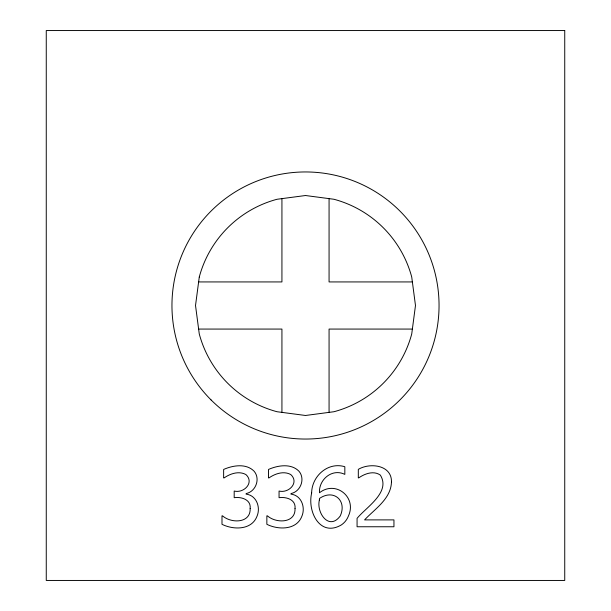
<?xml version="1.0" encoding="UTF-8"?>
<svg xmlns="http://www.w3.org/2000/svg" width="611" height="611" viewBox="0 0 611 611"><rect width="100%" height="100%" fill="white"/><g stroke="black" fill="none" stroke-linecap="round" stroke-linejoin="round"><path stroke-width="0.92" d="M198.621 281.931L281.931 281.931L281.931 198.621M412.379 281.931L329.069 281.931L329.069 198.621M198.621 329.069L281.931 329.069L281.931 412.379M412.379 329.069L329.069 329.069L329.069 412.379M319.347 500.172C316.269 512.751 329.054 531.028 340.182 516.066C347.346 500.814 333.797 488.609 319.469 498.461L319.347 500.172M311.641 493.1C307.211 511.628 320.072 537.619 341.541 524.811A19.01 19.01 0 0 0 348.484 515.883C357.015 497.178 335.676 480.017 319.469 492.764C318.667 479.498 332.247 468.087 344.833 474.388L344.833 466.72C327.97 461.588 311.725 476.168 311.641 493.1M250.159 508.459C250.854 523.505 231.095 523.52 222.549 515.837L221.992 515.837L221.992 524.307C233.326 529.958 251.472 530.279 256.925 516.463C260.866 507.611 256.681 495.353 246.111 494.131L246.111 493.566C255.803 491.649 260.584 478.833 254.13 471.257C246.233 463.153 232.997 465.315 223.634 469.447L223.634 477.917L224.115 477.917C230.263 473.601 238.863 470.707 245.905 474.548C254.672 482.568 243.942 493.52 234.189 491.038L234.189 497.698C241.33 496.621 251.182 499.577 250.159 508.459M295.029 508.459C295.724 523.505 275.966 523.52 267.419 515.837L266.854 515.837L266.854 524.307C278.188 529.958 296.335 530.279 301.788 516.463C305.729 507.611 301.551 495.353 290.973 494.131L290.973 493.566C300.673 491.649 305.447 478.833 298.993 471.257C291.103 463.153 277.868 465.315 268.504 469.447L268.504 477.917L268.985 477.917C275.133 473.601 283.725 470.707 290.775 474.548C299.543 482.568 288.812 493.52 279.059 491.038L279.059 497.698C286.2 496.621 296.052 499.577 295.029 508.459M391.46 482.209C390.811 498.927 374.948 508.848 364.576 519.892L393.95 519.892L393.95 526.758L357.068 526.758L357.068 518.365C366.325 507 390.971 492.321 380.348 475.106C373.688 470.394 364.813 473.624 358.756 477.878L358.313 477.878L358.313 469.37C370.052 462.336 392.132 464.971 391.46 482.209M199.27 277.035L195.52 305.5L199.27 333.965A109.98 109.98 0 0 0 277.035 411.73L305.5 415.48L333.965 411.73A109.98 109.98 0 0 0 411.73 333.965L415.48 305.5L411.73 277.035A109.98 109.98 0 0 0 333.965 199.27L305.5 195.52L277.035 199.27A109.98 109.98 0 0 0 199.27 277.035M564.74 30.55L46.26 30.55L46.26 580.45L564.74 580.45L564.74 30.55M211.07 399.93A133.549 133.549 0 0 0 434.497 340.067A133.549 133.549 0 0 0 270.933 176.503A133.549 133.549 0 0 0 211.07 399.93"/></g></svg>
